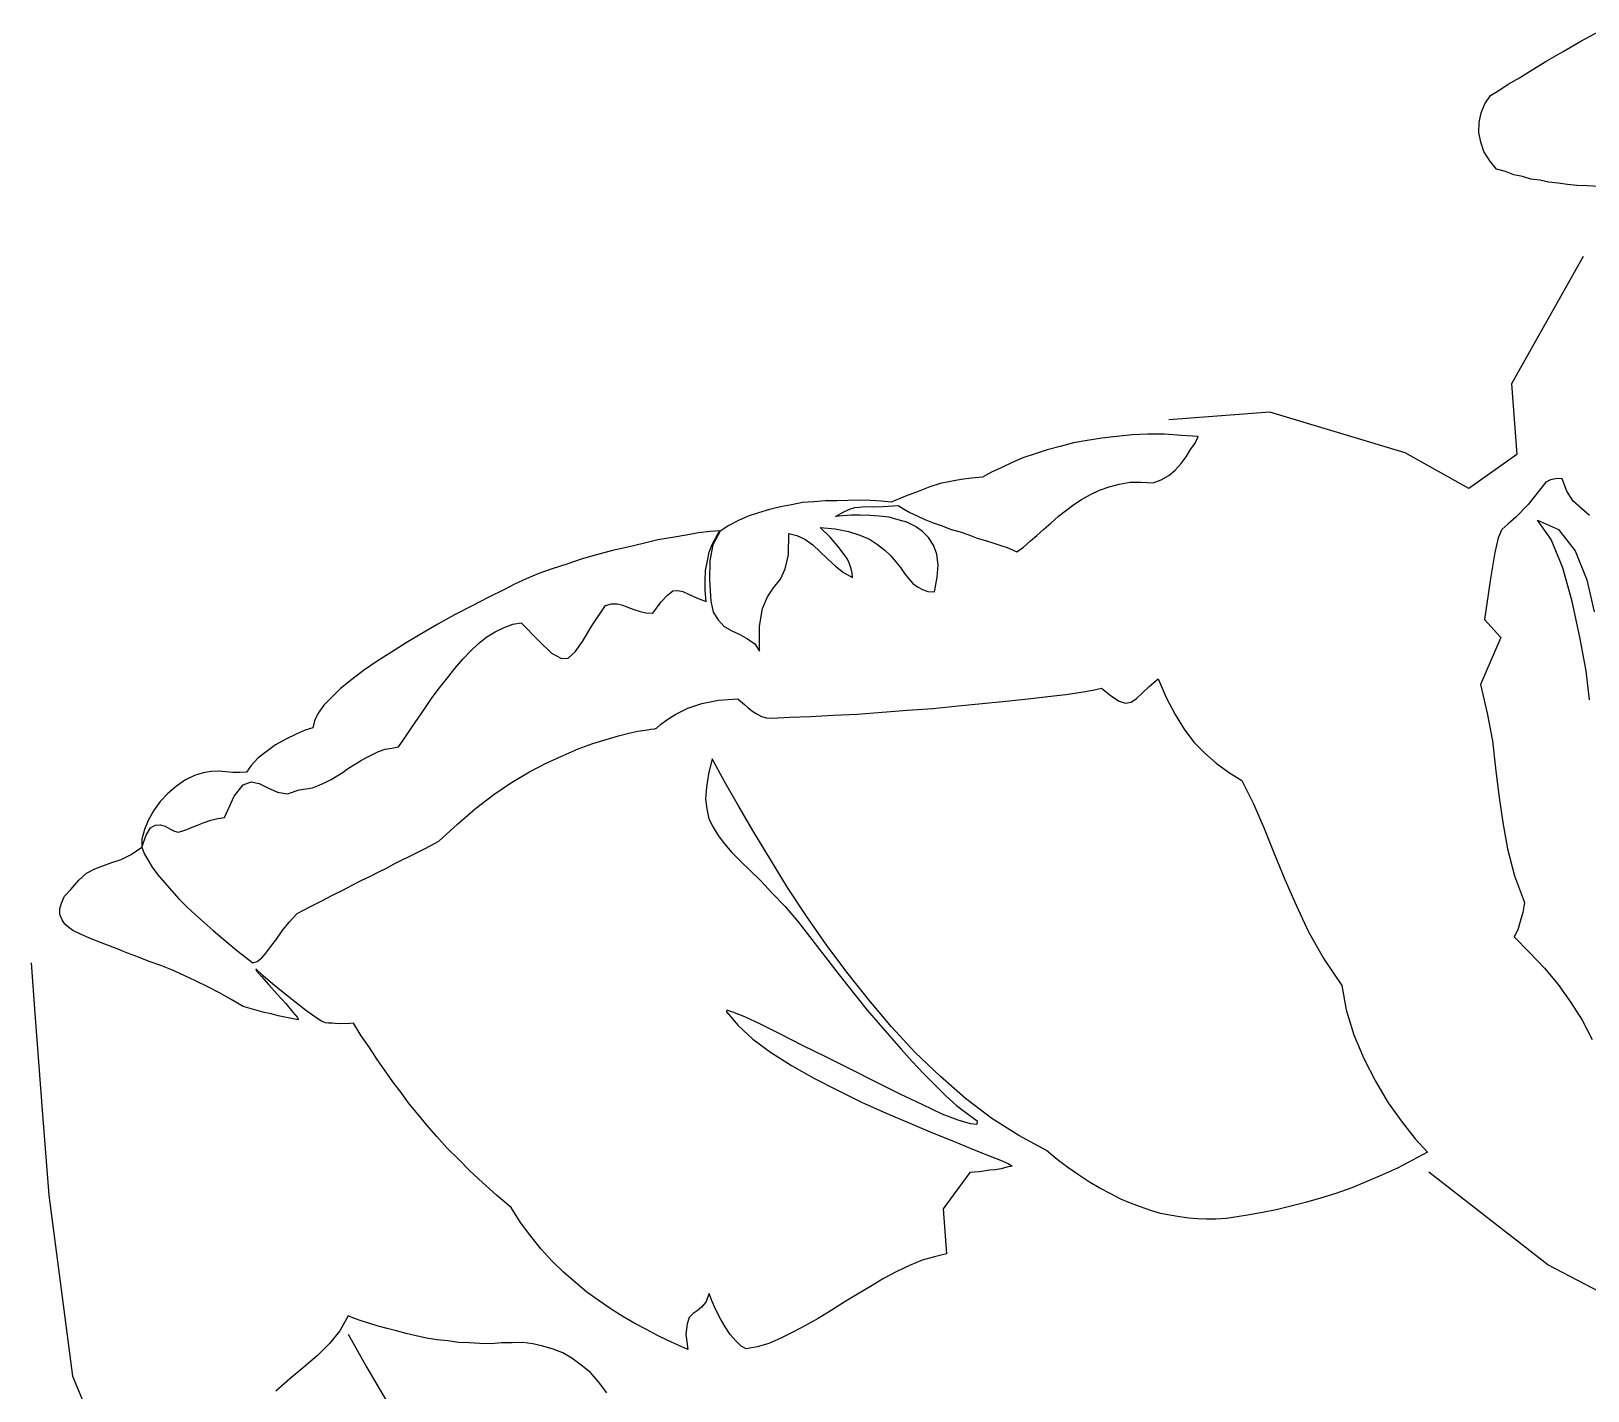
# Model space of a CAD drawing. Header units: millimetres. Extents: x -3215.06 to -3213.35, y 1775.89 to 1777.43.
# Drawn here: x -3214.769 to -3214.17, y 1776.866 to 1777.389 of the extents above; entities that cross this region are included whole.
import ezdxf

# ---------------------------------------------------------------- set-up
doc = ezdxf.new("R2010")
doc.units = ezdxf.units.MM
doc.header["$LTSCALE"] = 10
doc.layers.add('Veículos', color=2, linetype='Continuous')

msp = doc.modelspace()

# ---------------------------------------------------------------- linework, layer by layer
at = {"layer": 'Veículos'}
for p, q in [((-3214.17171, 1777.30251), (-3214.19928, 1777.25354)), ((-3214.19928, 1777.25354), (-3214.19723, 1777.22634)), ((-3214.29227, 1777.24261), (-3214.33114, 1777.23967)), ((-3214.24028, 1777.227), (-3214.29227, 1777.24261)), ((-3214.21578, 1777.21322), (-3214.24028, 1777.227)), ((-3214.19723, 1777.22634), (-3214.21578, 1777.21322)), ((-3214.76882, 1777.03079), (-3214.76735, 1777.01136)), ((-3214.76735, 1777.01136), (-3214.76442, 1776.97251)), ((-3214.76442, 1776.97251), (-3214.76207, 1776.94143)), ((-3214.18541, 1776.91466), (-3214.2311, 1776.95028)), ((-3214.76207, 1776.94143), (-3214.7529, 1776.8718)), ((-3214.15285, 1776.89758), (-3214.18541, 1776.91466)), ((-3214.7529, 1776.8718), (-3214.74337, 1776.84907))]:
    msp.add_line(p, q, dxfattribs=at)
for points in [[(-3214.20747, 1777.36445), (-3214.20609, 1777.36527), (-3214.2038, 1777.36665), (-3214.20061, 1777.36881), (-3214.19625, 1777.37129), (-3214.19144, 1777.3743), (-3214.18571, 1777.37784), (-3214.17951, 1777.38143), (-3214.17261, 1777.3853), (-3214.16548, 1777.3892)], [(-3214.16599, 1777.32947), (-3214.17008, 1777.32964), (-3214.17417, 1777.32982), (-3214.1778, 1777.33026), (-3214.18143, 1777.3307), (-3214.18506, 1777.33114), (-3214.18846, 1777.33185), (-3214.19186, 1777.33231), (-3214.19505, 1777.33327), (-3214.19846, 1777.33397), (-3214.20167, 1777.33516), (-3214.20509, 1777.3361), (-3214.20772, 1777.33926), (-3214.20993, 1777.34294), (-3214.21114, 1777.34644), (-3214.21191, 1777.35021), (-3214.21172, 1777.35407), (-3214.21104, 1777.35771), (-3214.20962, 1777.36118), (-3214.20747, 1777.36445)], [(-3214.31981, 1777.23323), (-3214.32632, 1777.2337), (-3214.33283, 1777.23416), (-3214.3393, 1777.23415), (-3214.34527, 1777.23395), (-3214.35122, 1777.23325), (-3214.35691, 1777.23259), (-3214.3626, 1777.23168), (-3214.36781, 1777.2308), (-3214.37298, 1777.22946), (-3214.37792, 1777.22812), (-3214.38259, 1777.22657), (-3214.38727, 1777.22502), (-3214.39146, 1777.22326), (-3214.39538, 1777.22129), (-3214.39933, 1777.21955), (-3214.40278, 1777.21761), (-3214.40706, 1777.21729), (-3214.4111, 1777.21675), (-3214.41511, 1777.21596), (-3214.41913, 1777.21518), (-3214.42311, 1777.21392), (-3214.42753, 1777.21215), (-3214.43242, 1777.21035), (-3214.438, 1777.208), (-3214.44188, 1777.20843), (-3214.44596, 1777.2086), (-3214.45029, 1777.20875), (-3214.4546, 1777.20867), (-3214.45891, 1777.20858), (-3214.46321, 1777.20849), (-3214.46774, 1777.20815), (-3214.47203, 1777.20783), (-3214.47629, 1777.20703), (-3214.48054, 1777.20623), (-3214.48478, 1777.20519), (-3214.489, 1777.20391), (-3214.49298, 1777.20265), (-3214.49669, 1777.20094), (-3214.50037, 1777.19898), (-3214.5038, 1777.1968), (-3214.50653, 1777.19156), (-3214.50774, 1777.18548), (-3214.5079, 1777.17803), (-3214.50729, 1777.16993), (-3214.50649, 1777.16568), (-3214.50458, 1777.1627), (-3214.50224, 1777.16024), (-3214.49923, 1777.15855), (-3214.49624, 1777.1571), (-3214.49325, 1777.1554), (-3214.49046, 1777.15346), (-3214.48857, 1777.15073), (-3214.48858, 1777.16031), (-3214.48742, 1777.16712), (-3214.48559, 1777.17157), (-3214.48323, 1777.1751), (-3214.4806, 1777.17841), (-3214.47874, 1777.18239), (-3214.47747, 1777.18776), (-3214.47736, 1777.19592), (-3214.4742, 1777.1952), (-3214.47121, 1777.19375), (-3214.46817, 1777.19158), (-3214.46533, 1777.18892), (-3214.46249, 1777.18625), (-3214.4594, 1777.18337), (-3214.45634, 1777.18096), (-3214.45284, 1777.17908), (-3214.45296, 1777.18075), (-3214.45333, 1777.18239), (-3214.45396, 1777.18427), (-3214.45481, 1777.18612), (-3214.45642, 1777.18839), (-3214.45855, 1777.19111), (-3214.46144, 1777.19448), (-3214.46532, 1777.19827), (-3214.45952, 1777.19775), (-3214.45441, 1777.19669), (-3214.44999, 1777.19535), (-3214.44627, 1777.19371), (-3214.44325, 1777.19178), (-3214.44045, 1777.1896), (-3214.43812, 1777.18738), (-3214.43627, 1777.18512), (-3214.43442, 1777.18286), (-3214.43282, 1777.18059), (-3214.43122, 1777.17855), (-3214.42965, 1777.17675), (-3214.42787, 1777.17544), (-3214.42588, 1777.1744), (-3214.4239, 1777.17359), (-3214.42126, 1777.17355), (-3214.42025, 1777.17914), (-3214.41987, 1777.18372), (-3214.42043, 1777.188), (-3214.42165, 1777.1915), (-3214.42356, 1777.19447), (-3214.42588, 1777.19669), (-3214.42867, 1777.19864), (-3214.43191, 1777.20031), (-3214.43534, 1777.20125), (-3214.43876, 1777.20219), (-3214.44263, 1777.20262), (-3214.44624, 1777.20282), (-3214.44985, 1777.20303), (-3214.45321, 1777.20302), (-3214.45655, 1777.20277), (-3214.45941, 1777.20255), (-3214.45618, 1777.20423), (-3214.45363, 1777.20539), (-3214.45199, 1777.20599), (-3214.45009, 1777.20613), (-3214.44818, 1777.20628), (-3214.4453, 1777.20625), (-3214.441, 1777.20634), (-3214.43528, 1777.20677), (-3214.43326, 1777.20548), (-3214.43075, 1777.20399), (-3214.42802, 1777.20276), (-3214.42503, 1777.20131), (-3214.42183, 1777.20012), (-3214.41838, 1777.19893), (-3214.41492, 1777.19752), (-3214.41149, 1777.19658), (-3214.40805, 1777.1954), (-3214.40484, 1777.1942), (-3214.40165, 1777.19325), (-3214.39847, 1777.19229), (-3214.39575, 1777.19129), (-3214.3933, 1777.19053), (-3214.39132, 1777.18971), (-3214.38958, 1777.18888), (-3214.38708, 1777.19075), (-3214.38438, 1777.19312), (-3214.3819, 1777.19522), (-3214.37921, 1777.19758), (-3214.37651, 1777.19995), (-3214.37359, 1777.20256), (-3214.37087, 1777.20468), (-3214.3677, 1777.20708), (-3214.36473, 1777.20898), (-3214.36128, 1777.21092), (-3214.35781, 1777.21262), (-3214.35407, 1777.21386), (-3214.3503, 1777.21487), (-3214.34605, 1777.21567), (-3214.34175, 1777.21575), (-3214.33716, 1777.21538), (-3214.33414, 1777.21657), (-3214.33114, 1777.21823), (-3214.32867, 1777.22033), (-3214.32646, 1777.2229), (-3214.3245, 1777.22544), (-3214.32279, 1777.22821), (-3214.32106, 1777.23074), (-3214.31981, 1777.23323)], [(-3214.16937, 1777.20288), (-3214.17245, 1777.20553), (-3214.17555, 1777.20841), (-3214.178, 1777.2123), (-3214.17979, 1777.21696), (-3214.18076, 1777.21713), (-3214.18243, 1777.217), (-3214.18432, 1777.21661), (-3214.18618, 1777.21576), (-3214.19295, 1777.20709), (-3214.19761, 1777.20218), (-3214.20077, 1777.19955), (-3214.20301, 1777.19747), (-3214.20445, 1777.19424), (-3214.2057, 1777.18863), (-3214.20735, 1777.17868), (-3214.20975, 1777.16292), (-3214.20347, 1777.15596), (-3214.21121, 1777.13787), (-3214.2087, 1777.1268), (-3214.2067, 1777.11616), (-3214.20543, 1777.10571), (-3214.20416, 1777.09525), (-3214.20266, 1777.08482), (-3214.20093, 1777.07465), (-3214.19823, 1777.06431), (-3214.19433, 1777.05404), (-3214.195, 1777.05016), (-3214.19594, 1777.04673), (-3214.1969, 1777.04355), (-3214.19837, 1777.04079), (-3214.1924, 1777.03477), (-3214.18667, 1777.02873), (-3214.1814, 1777.02242), (-3214.17657, 1777.01559), (-3214.17221, 1777.00873), (-3214.1683, 1777.00136)], [(-3214.50919, 1777.16978), (-3214.50952, 1777.17407), (-3214.50957, 1777.17791), (-3214.50938, 1777.18176), (-3214.50869, 1777.18541), (-3214.50799, 1777.18882), (-3214.50678, 1777.19178), (-3214.50531, 1777.19453), (-3214.50382, 1777.19704), (-3214.50764, 1777.19675), (-3214.51215, 1777.19617), (-3214.51688, 1777.19533), (-3214.52209, 1777.19446), (-3214.52777, 1777.19355), (-3214.53342, 1777.19217), (-3214.53931, 1777.19076), (-3214.54519, 1777.18936), (-3214.5513, 1777.1877), (-3214.55717, 1777.18606), (-3214.56278, 1777.1842), (-3214.5684, 1777.18233), (-3214.57353, 1777.18051), (-3214.57841, 1777.17846), (-3214.58281, 1777.17645), (-3214.58674, 1777.17447), (-3214.59297, 1777.17137), (-3214.59944, 1777.168), (-3214.60589, 1777.16464), (-3214.61233, 1777.16103), (-3214.61854, 1777.15745), (-3214.62449, 1777.15388), (-3214.63022, 1777.15033), (-3214.63571, 1777.1468), (-3214.64096, 1777.14329), (-3214.64549, 1777.13983), (-3214.64979, 1777.13639), (-3214.65313, 1777.13302), (-3214.65625, 1777.12991), (-3214.65842, 1777.12687), (-3214.65987, 1777.12388), (-3214.66039, 1777.12121), (-3214.66343, 1777.12025), (-3214.66691, 1777.11879), (-3214.67084, 1777.11682), (-3214.67475, 1777.11461), (-3214.67838, 1777.11194), (-3214.68156, 1777.10954), (-3214.68422, 1777.1067), (-3214.68595, 1777.10418), (-3214.68857, 1777.10398), (-3214.69121, 1777.10401), (-3214.69386, 1777.1043), (-3214.69676, 1777.10456), (-3214.69962, 1777.10434), (-3214.7027, 1777.10386), (-3214.70598, 1777.1029), (-3214.70945, 1777.1012), (-3214.71286, 1777.09878), (-3214.71625, 1777.09589), (-3214.71913, 1777.0928), (-3214.72174, 1777.08925), (-3214.72385, 1777.08549), (-3214.72527, 1777.08203), (-3214.72619, 1777.07836), (-3214.72619, 1777.07524), (-3214.72463, 1777.07991), (-3214.72292, 1777.08269), (-3214.72108, 1777.08378), (-3214.71917, 1777.08392), (-3214.71722, 1777.08335), (-3214.71546, 1777.08229), (-3214.71371, 1777.08146), (-3214.71225, 1777.08109), (-3214.71084, 1777.08144), (-3214.70897, 1777.08206), (-3214.70687, 1777.08293), (-3214.70479, 1777.08381), (-3214.70222, 1777.08473), (-3214.69965, 1777.08564), (-3214.69706, 1777.08632), (-3214.69446, 1777.08675), (-3214.69076, 1777.09494), (-3214.68726, 1777.09928), (-3214.68423, 1777.10047), (-3214.68106, 1777.09975), (-3214.67782, 1777.09807), (-3214.67409, 1777.09644), (-3214.67021, 1777.09577), (-3214.66577, 1777.0973), (-3214.66317, 1777.09775), (-3214.66056, 1777.09818), (-3214.658, 1777.09909), (-3214.65568, 1777.10023), (-3214.65337, 1777.10136), (-3214.65108, 1777.10273), (-3214.64878, 1777.10411), (-3214.64675, 1777.10569), (-3214.64445, 1777.10707), (-3214.64216, 1777.10844), (-3214.63986, 1777.10981), (-3214.63755, 1777.11094), (-3214.63524, 1777.11208), (-3214.63267, 1777.11299), (-3214.63007, 1777.11343), (-3214.62746, 1777.11387), (-3214.6251, 1777.1174), (-3214.62251, 1777.12119), (-3214.61992, 1777.12498), (-3214.61711, 1777.12903), (-3214.61452, 1777.13283), (-3214.61169, 1777.13663), (-3214.60862, 1777.14046), (-3214.60577, 1777.14403), (-3214.60269, 1777.14762), (-3214.5998, 1777.15071), (-3214.59667, 1777.15359), (-3214.59351, 1777.15623), (-3214.5903, 1777.15815), (-3214.58683, 1777.15984), (-3214.58356, 1777.16105), (-3214.58025, 1777.16154), (-3214.57349, 1777.15461), (-3214.56858, 1777.14996), (-3214.56483, 1777.14784), (-3214.5622, 1777.14804), (-3214.55951, 1777.1504), (-3214.5567, 1777.15445), (-3214.55308, 1777.16048), (-3214.54791, 1777.1683), (-3214.54556, 1777.16895), (-3214.54341, 1777.16888), (-3214.54121, 1777.16833), (-3214.53899, 1777.16753), (-3214.53701, 1777.16672), (-3214.53456, 1777.16595), (-3214.53235, 1777.1654), (-3214.52972, 1777.16535), (-3214.52644, 1777.16968), (-3214.524, 1777.17226), (-3214.52196, 1777.17386), (-3214.52006, 1777.174), (-3214.51812, 1777.17367), (-3214.51588, 1777.17264), (-3214.51289, 1777.17118), (-3214.50919, 1777.16978)], [(-3214.1693, 1777.13193), (-3214.17061, 1777.1431), (-3214.17304, 1777.1561), (-3214.17599, 1777.16978), (-3214.1796, 1777.1827), (-3214.18402, 1777.19363), (-3214.18938, 1777.20113), (-3214.18119, 1777.19743), (-3214.17483, 1777.18928), (-3214.17038, 1777.17812), (-3214.16754, 1777.16586)], [(-3214.75278, 1777.04327), (-3214.7543, 1777.04435), (-3214.75584, 1777.04568), (-3214.75692, 1777.04728), (-3214.7578, 1777.04936), (-3214.75772, 1777.05153), (-3214.75717, 1777.05373), (-3214.75594, 1777.05645), (-3214.75349, 1777.05904), (-3214.75041, 1777.06263), (-3214.74749, 1777.06524), (-3214.74426, 1777.06693), (-3214.74124, 1777.06811), (-3214.73773, 1777.06934), (-3214.73423, 1777.07056), (-3214.73031, 1777.07253), (-3214.72619, 1777.07524), (-3214.7253, 1777.07291), (-3214.72391, 1777.07038), (-3214.72226, 1777.06763), (-3214.72012, 1777.06468), (-3214.7175, 1777.06175), (-3214.71487, 1777.0586), (-3214.712, 1777.05546), (-3214.70888, 1777.05234), (-3214.70553, 1777.04923), (-3214.7022, 1777.04637), (-3214.69885, 1777.04327), (-3214.69551, 1777.04041), (-3214.6922, 1777.03778), (-3214.68912, 1777.03513), (-3214.68632, 1777.03295), (-3214.68352, 1777.03076), (-3214.68188, 1777.03137), (-3214.68007, 1777.0327), (-3214.67853, 1777.0345), (-3214.67656, 1777.03704), (-3214.67437, 1777.03984), (-3214.67222, 1777.04313), (-3214.6696, 1777.04644), (-3214.6665, 1777.04979), (-3214.66165, 1777.05231), (-3214.65727, 1777.05456), (-3214.65288, 1777.0568), (-3214.64895, 1777.05878), (-3214.64527, 1777.06074), (-3214.64181, 1777.06244), (-3214.63833, 1777.06414), (-3214.63511, 1777.06583), (-3214.63209, 1777.06725), (-3214.62911, 1777.06891), (-3214.62633, 1777.07032), (-3214.62333, 1777.07174), (-3214.62056, 1777.07315), (-3214.61779, 1777.07456), (-3214.61501, 1777.07597), (-3214.61203, 1777.07764), (-3214.60485, 1777.08417), (-3214.59787, 1777.09021), (-3214.59084, 1777.09554), (-3214.584, 1777.10013), (-3214.57712, 1777.10424), (-3214.57066, 1777.10761), (-3214.56417, 1777.1105), (-3214.55837, 1777.1131), (-3214.55278, 1777.11519), (-3214.54762, 1777.11677), (-3214.54292, 1777.11809), (-3214.53892, 1777.11911), (-3214.53539, 1777.11986), (-3214.53254, 1777.12032), (-3214.53042, 1777.12072), (-3214.52899, 1777.12082), (-3214.52829, 1777.12111), (-3214.52671, 1777.12243), (-3214.52422, 1777.1243), (-3214.52078, 1777.12648), (-3214.51616, 1777.12875), (-3214.51079, 1777.13059), (-3214.50441, 1777.13179), (-3214.49702, 1777.13235), (-3214.49599, 1777.13147), (-3214.49445, 1777.13014), (-3214.49317, 1777.12904), (-3214.49163, 1777.12772), (-3214.48987, 1777.12666), (-3214.48787, 1777.12561), (-3214.48592, 1777.12504), (-3214.48399, 1777.12494), (-3214.47682, 1777.12525), (-3214.46894, 1777.1256), (-3214.46034, 1777.12601), (-3214.45102, 1777.12648), (-3214.44149, 1777.1272), (-3214.43172, 1777.12794), (-3214.42194, 1777.12867), (-3214.41219, 1777.12965), (-3214.40291, 1777.13058), (-3214.39388, 1777.13151), (-3214.38531, 1777.13239), (-3214.3777, 1777.13321), (-3214.37081, 1777.13397), (-3214.36489, 1777.1349), (-3214.36039, 1777.13572), (-3214.35709, 1777.13644), (-3214.35326, 1777.13338), (-3214.35024, 1777.13145), (-3214.34778, 1777.13067), (-3214.34565, 1777.13108), (-3214.3436, 1777.13243), (-3214.34136, 1777.13452), (-3214.33868, 1777.13711), (-3214.3353, 1777.14001), (-3214.33212, 1777.13282), (-3214.32876, 1777.12636), (-3214.32521, 1777.12063), (-3214.32148, 1777.11564), (-3214.31732, 1777.1114), (-3214.31296, 1777.10766), (-3214.30815, 1777.10418), (-3214.3031, 1777.10097), (-3214.29859, 1777.09196), (-3214.29452, 1777.08244), (-3214.29068, 1777.0729), (-3214.28657, 1777.06291), (-3214.28222, 1777.05292), (-3214.27738, 1777.04274), (-3214.27156, 1777.03239), (-3214.26455, 1777.02213), (-3214.26288, 1777.01268), (-3214.25999, 1777.00306), (-3214.25619, 1776.994), (-3214.2517, 1776.98523), (-3214.24677, 1776.97697), (-3214.24141, 1776.96947), (-3214.23637, 1776.96313), (-3214.23167, 1776.95798), (-3214.23743, 1776.9549), (-3214.24319, 1776.95183), (-3214.24898, 1776.94923), (-3214.25501, 1776.94663), (-3214.26082, 1776.94426), (-3214.2669, 1776.94213), (-3214.27275, 1776.94025), (-3214.27861, 1776.93861), (-3214.28426, 1776.93722), (-3214.28991, 1776.93584), (-3214.2951, 1776.93472), (-3214.30008, 1776.93387), (-3214.30481, 1776.93304), (-3214.30908, 1776.93247), (-3214.31313, 1776.93216), (-3214.31672, 1776.93214), (-3214.3201, 1776.93236), (-3214.32347, 1776.93258), (-3214.3271, 1776.93303), (-3214.33075, 1776.93371), (-3214.33439, 1776.9344), (-3214.33808, 1776.93555), (-3214.34202, 1776.93693), (-3214.34596, 1776.93831), (-3214.34968, 1776.93995), (-3214.35367, 1776.94205), (-3214.35767, 1776.94415), (-3214.36168, 1776.94648), (-3214.36596, 1776.94927), (-3214.37001, 1776.95208), (-3214.37408, 1776.95513), (-3214.37818, 1776.95865), (-3214.38892, 1776.96432), (-3214.39925, 1776.97097), (-3214.40941, 1776.97859), (-3214.41917, 1776.9872), (-3214.42873, 1776.99631), (-3214.43786, 1777.00617), (-3214.44656, 1777.01654), (-3214.45503, 1777.02716), (-3214.46303, 1777.03782), (-3214.47057, 1777.04876), (-3214.47787, 1777.05972), (-3214.48443, 1777.07049), (-3214.49074, 1777.08104), (-3214.49652, 1777.09092), (-3214.50205, 1777.10057), (-3214.50679, 1777.10931), (-3214.50826, 1777.10346), (-3214.50907, 1777.09836), (-3214.50944, 1777.09377), (-3214.50892, 1777.08998), (-3214.50815, 1777.0862), (-3214.50648, 1777.08297), (-3214.50455, 1777.07976), (-3214.50215, 1777.07659), (-3214.49926, 1777.07321), (-3214.49589, 1777.06987), (-3214.49226, 1777.0663), (-3214.48813, 1777.0623), (-3214.4837, 1777.0576), (-3214.47876, 1777.05247), (-3214.47376, 1777.04661), (-3214.46845, 1777.03982), (-3214.46553, 1777.03596), (-3214.46234, 1777.03188), (-3214.45888, 1777.02735), (-3214.45517, 1777.0226), (-3214.45119, 1777.01762), (-3214.44722, 1777.01265), (-3214.44301, 1777.00769), (-3214.43857, 1777.00275), (-3214.4341, 1776.99758), (-3214.4299, 1776.99286), (-3214.42547, 1776.98817), (-3214.42106, 1776.9837), (-3214.41693, 1776.9797), (-3214.4128, 1776.97594), (-3214.40874, 1776.97288), (-3214.40493, 1776.97006), (-3214.40506, 1776.96861), (-3214.40748, 1776.9689), (-3214.41214, 1776.97023), (-3214.41831, 1776.97264), (-3214.42576, 1776.97616), (-3214.43447, 1776.98029), (-3214.44369, 1776.98487), (-3214.45315, 1776.98967), (-3214.46286, 1776.99445), (-3214.47209, 1776.99902), (-3214.48056, 1777.00342), (-3214.48828, 1777.00715), (-3214.49425, 1777.01006), (-3214.49894, 1777.01186), (-3214.50116, 1777.01265), (-3214.50134, 1777.01192), (-3214.49688, 1777.00675), (-3214.4912, 1777.00142), (-3214.48435, 1776.99642), (-3214.4763, 1776.99128), (-3214.46778, 1776.98641), (-3214.45856, 1776.98183), (-3214.44934, 1776.97725), (-3214.43991, 1776.97293), (-3214.43075, 1776.96907), (-3214.42208, 1776.96541), (-3214.41393, 1776.96219), (-3214.40674, 1776.95914), (-3214.40057, 1776.95673), (-3214.39588, 1776.95492), (-3214.39266, 1776.95349), (-3214.39139, 1776.95262), (-3214.39351, 1776.95222), (-3214.39563, 1776.95158), (-3214.39799, 1776.95117), (-3214.40014, 1776.95101), (-3214.40226, 1776.9506), (-3214.40417, 1776.95046), (-3214.40608, 1776.95031), (-3214.40775, 1776.95019), (-3214.41796, 1776.93623), (-3214.41664, 1776.91883), (-3214.42135, 1776.91776), (-3214.42605, 1776.91644), (-3214.43093, 1776.9144), (-3214.4358, 1776.91211), (-3214.44086, 1776.90933), (-3214.4459, 1776.90631), (-3214.45095, 1776.9033), (-3214.456, 1776.90028), (-3214.46102, 1776.89702), (-3214.46607, 1776.89401), (-3214.47089, 1776.89125), (-3214.47574, 1776.88872), (-3214.48036, 1776.88645), (-3214.485, 1776.88442), (-3214.48946, 1776.88313), (-3214.49372, 1776.88232), (-3214.49571, 1776.88338), (-3214.49778, 1776.88537), (-3214.49988, 1776.88786), (-3214.50178, 1776.89083), (-3214.50369, 1776.8938), (-3214.50539, 1776.89727), (-3214.50684, 1776.90051), (-3214.50802, 1776.90354), (-3214.50922, 1776.90033), (-3214.51098, 1776.89828), (-3214.51256, 1776.89697), (-3214.51416, 1776.89588), (-3214.51572, 1776.89433), (-3214.51649, 1776.89188), (-3214.51692, 1776.888), (-3214.51623, 1776.88207), (-3214.51994, 1776.8837), (-3214.52392, 1776.88556), (-3214.52789, 1776.88742), (-3214.53215, 1776.88973), (-3214.53664, 1776.89203), (-3214.54116, 1776.89481), (-3214.54569, 1776.89758), (-3214.55025, 1776.90083), (-3214.55505, 1776.90407), (-3214.55941, 1776.90781), (-3214.56402, 1776.91178), (-3214.56841, 1776.916), (-3214.57261, 1776.92071), (-3214.57658, 1776.92569), (-3214.58057, 1776.93091), (-3214.58411, 1776.93663), (-3214.58975, 1776.94148), (-3214.59516, 1776.94634), (-3214.60005, 1776.95076), (-3214.60446, 1776.95522), (-3214.60887, 1776.95969), (-3214.61279, 1776.96394), (-3214.61646, 1776.96822), (-3214.61991, 1776.97252), (-3214.62333, 1776.97657), (-3214.62653, 1776.98089), (-3214.62972, 1776.98497), (-3214.63268, 1776.98929), (-3214.63565, 1776.99362), (-3214.63863, 1776.99819), (-3214.64184, 1777.00275), (-3214.64485, 1777.00755), (-3214.64627, 1777.00744), (-3214.64771, 1777.00734), (-3214.64915, 1777.00747), (-3214.65034, 1777.00738), (-3214.6518, 1777.00751), (-3214.65301, 1777.00765), (-3214.65443, 1777.00755), (-3214.65564, 1777.0077), (-3214.65713, 1777.0083), (-3214.65966, 1777.01003), (-3214.66321, 1777.01264), (-3214.66754, 1777.0159), (-3214.67188, 1777.01942), (-3214.67596, 1777.0227), (-3214.67955, 1777.02579), (-3214.68238, 1777.02845), (-3214.68209, 1777.02776), (-3214.68024, 1777.02549), (-3214.67737, 1777.02236), (-3214.67422, 1777.01876), (-3214.67083, 1777.01518), (-3214.66818, 1777.01178), (-3214.66635, 1777.00977), (-3214.66604, 1777.00883), (-3214.66872, 1777.00934), (-3214.67116, 1777.00989), (-3214.67383, 1777.0104), (-3214.67653, 1777.01115), (-3214.6792, 1777.01167), (-3214.6819, 1777.01242), (-3214.68459, 1777.01318), (-3214.68728, 1777.01394), (-3214.69181, 1777.01671), (-3214.69631, 1777.01925), (-3214.7008, 1777.02154), (-3214.70553, 1777.02383), (-3214.71, 1777.02589), (-3214.71447, 1777.02795), (-3214.71892, 1777.02977), (-3214.72335, 1777.03135), (-3214.72755, 1777.03295), (-3214.73175, 1777.03456), (-3214.73571, 1777.03617), (-3214.73941, 1777.03757), (-3214.74311, 1777.03897), (-3214.74658, 1777.04038), (-3214.7498, 1777.04181), (-3214.75278, 1777.04327)], [(-3214.54733, 1776.86533), (-3214.55052, 1776.86964), (-3214.55367, 1776.87325), (-3214.55725, 1776.87609), (-3214.5608, 1776.8787), (-3214.56432, 1776.88083), (-3214.56802, 1776.88223), (-3214.57194, 1776.88337), (-3214.57585, 1776.88427), (-3214.57971, 1776.88471), (-3214.58378, 1776.88463), (-3214.58785, 1776.88456), (-3214.5919, 1776.88426), (-3214.59623, 1776.88441), (-3214.60032, 1776.88458), (-3214.60441, 1776.88475), (-3214.60854, 1776.88541), (-3214.61264, 1776.88581), (-3214.61677, 1776.88645), (-3214.62067, 1776.88736), (-3214.62457, 1776.88827), (-3214.62824, 1776.88919), (-3214.6319, 1776.89011), (-3214.63533, 1776.89105), (-3214.63852, 1776.89201), (-3214.64147, 1776.89298), (-3214.64442, 1776.89396), (-3214.64689, 1776.89497), (-3214.65005, 1776.88921), (-3214.65401, 1776.88437), (-3214.65868, 1776.87969), (-3214.66386, 1776.87523), (-3214.66927, 1776.87074), (-3214.67467, 1776.86602)], [(-3214.64685, 1776.88802), (-3214.63964, 1776.87514), (-3214.63194, 1776.86206), (-3214.6242, 1776.84849), (-3214.61645, 1776.8347), (-3214.60868, 1776.82067), (-3214.60137, 1776.80635), (-3214.59425, 1776.79155), (-3214.58785, 1776.77669), (-3214.58217, 1776.76178), (-3214.57741, 1776.74632), (-3214.57362, 1776.73102), (-3214.57076, 1776.71542), (-3214.56934, 1776.6997), (-3214.56934, 1776.68388), (-3214.57102, 1776.66793), (-3214.57435, 1776.65186), (-3214.58434, 1776.63816)]]:
    msp.add_lwpolyline(points, dxfattribs=at)

doc.saveas('drawing.dxf')
